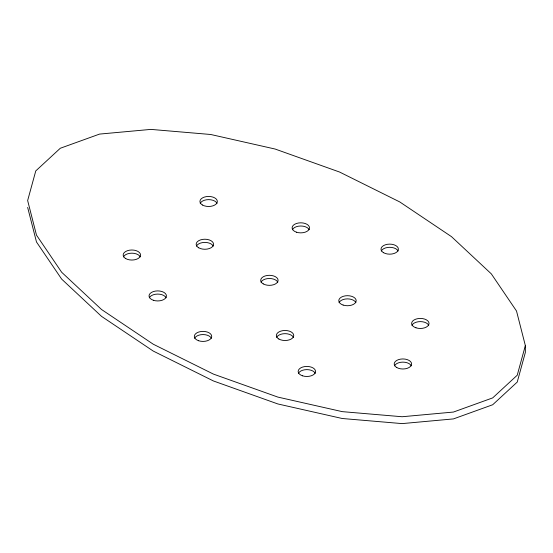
<?xml version="1.0" encoding="UTF-8"?>
<svg xmlns="http://www.w3.org/2000/svg" width="553" height="553" viewBox="0 0 553 553"><rect width="100%" height="100%" fill="white"/><g stroke="black" fill="none" stroke-linecap="round" stroke-linejoin="round"><path stroke-width="0.83" d="M525.35 345.597L517.228 375.224L492.695 397.89L453.439 412.054L402.114 416.741L342.238 411.639L277.876 397.095L213.423 374.098L153.264 344.215L101.51 309.486L61.68 272.276L36.484 235.115L27.65 200.545L35.772 170.918L60.305 148.252L99.561 134.089L150.886 129.395L210.762 134.497L275.124 149.04L339.577 172.038L399.736 201.921L451.49 236.649L491.32 273.866L516.516 311.021L525.35 345.597L525.35 352.455L517.228 382.082L492.695 404.748L453.439 418.911L402.114 423.605L342.238 418.503L277.876 403.96L213.423 380.962L153.264 351.079L101.51 316.351L61.68 279.134L36.484 241.979L27.65 207.403M200.227 203.352A8.703 5.025 0 0 1 208.633 199.626A8.703 5.025 0 0 1 217.039 203.352M196.446 246.126A8.703 5.025 0 0 1 204.852 242.408A8.703 5.025 0 0 1 213.258 246.126M149.324 297.804A8.703 5.025 0 0 1 157.729 294.078A8.703 5.025 0 0 1 166.135 297.804M292.399 229.73A8.703 5.025 0 0 1 300.804 226.004A8.703 5.025 0 0 1 309.203 229.73M260.995 282.21A8.703 5.025 0 0 1 269.394 278.491A8.703 5.025 0 0 1 277.8 282.21M339.072 302.595A8.703 5.025 0 0 1 347.478 298.876A8.703 5.025 0 0 1 355.883 302.595M381.294 251.027A8.703 5.025 0 0 1 389.699 247.309A8.703 5.025 0 0 1 398.105 251.027M194.608 338.291A8.703 5.025 0 0 1 203.013 334.565A8.703 5.025 0 0 1 211.419 338.291M276.638 337.378A8.703 5.025 0 0 1 285.044 333.659A8.703 5.025 0 0 1 293.449 337.378M411.923 325.33A8.703 5.025 0 0 1 420.328 321.604A8.703 5.025 0 0 1 428.734 325.33M394.489 365.858A8.703 5.025 0 0 1 402.895 362.132A8.703 5.025 0 0 1 411.301 365.858M298.447 373.337A8.703 5.025 0 0 1 306.853 369.618A8.703 5.025 0 0 1 315.258 373.337M123.457 256.903A8.703 5.025 0 0 1 131.863 253.184A8.703 5.025 0 0 1 140.268 256.903M202.481 205.018A8.703 5.025 0 0 0 217.039 202.764A8.703 5.025 0 0 0 206.38 196.612A8.703 5.025 0 0 0 202.481 205.018M296.449 232.191A8.703 5.025 0 0 0 309.5 227.843A8.703 5.025 0 0 0 296.449 223.488A8.703 5.025 0 0 0 296.449 232.191M198.7 247.792A8.703 5.025 0 0 0 213.258 245.546A8.703 5.025 0 0 0 202.605 239.394A8.703 5.025 0 0 0 198.7 247.792M153.381 300.272A8.703 5.025 0 0 0 166.432 295.917A8.703 5.025 0 0 0 153.381 291.569A8.703 5.025 0 0 0 153.381 300.272M383.547 252.7A8.703 5.025 0 0 0 398.105 250.447A8.703 5.025 0 0 0 387.446 244.295A8.703 5.025 0 0 0 383.547 252.7M263.242 283.883A8.703 5.025 0 0 0 277.8 281.629A8.703 5.025 0 0 0 267.147 275.477A8.703 5.025 0 0 0 263.242 283.883M198.665 340.752A8.703 5.025 0 0 0 211.716 336.404A8.703 5.025 0 0 0 198.665 332.056A8.703 5.025 0 0 0 198.665 340.752M343.13 305.062A8.703 5.025 0 0 0 356.18 300.714A8.703 5.025 0 0 0 343.13 296.36A8.703 5.025 0 0 0 343.13 305.062M278.892 339.044A8.703 5.025 0 0 0 293.449 336.798A8.703 5.025 0 0 0 282.79 330.646A8.703 5.025 0 0 0 278.892 339.044M415.974 327.798A8.703 5.025 0 0 0 429.031 323.443A8.703 5.025 0 0 0 415.974 319.095A8.703 5.025 0 0 0 415.974 327.798M396.743 367.524A8.703 5.025 0 0 0 411.301 365.27A8.703 5.025 0 0 0 400.642 359.118A8.703 5.025 0 0 0 396.743 367.524M302.505 375.805A8.703 5.025 0 0 0 315.556 371.457A8.703 5.025 0 0 0 302.505 367.102A8.703 5.025 0 0 0 302.505 375.805M125.704 258.576A8.703 5.025 0 0 0 140.268 256.322A8.703 5.025 0 0 0 129.609 250.17A8.703 5.025 0 0 0 125.704 258.576"/></g></svg>
